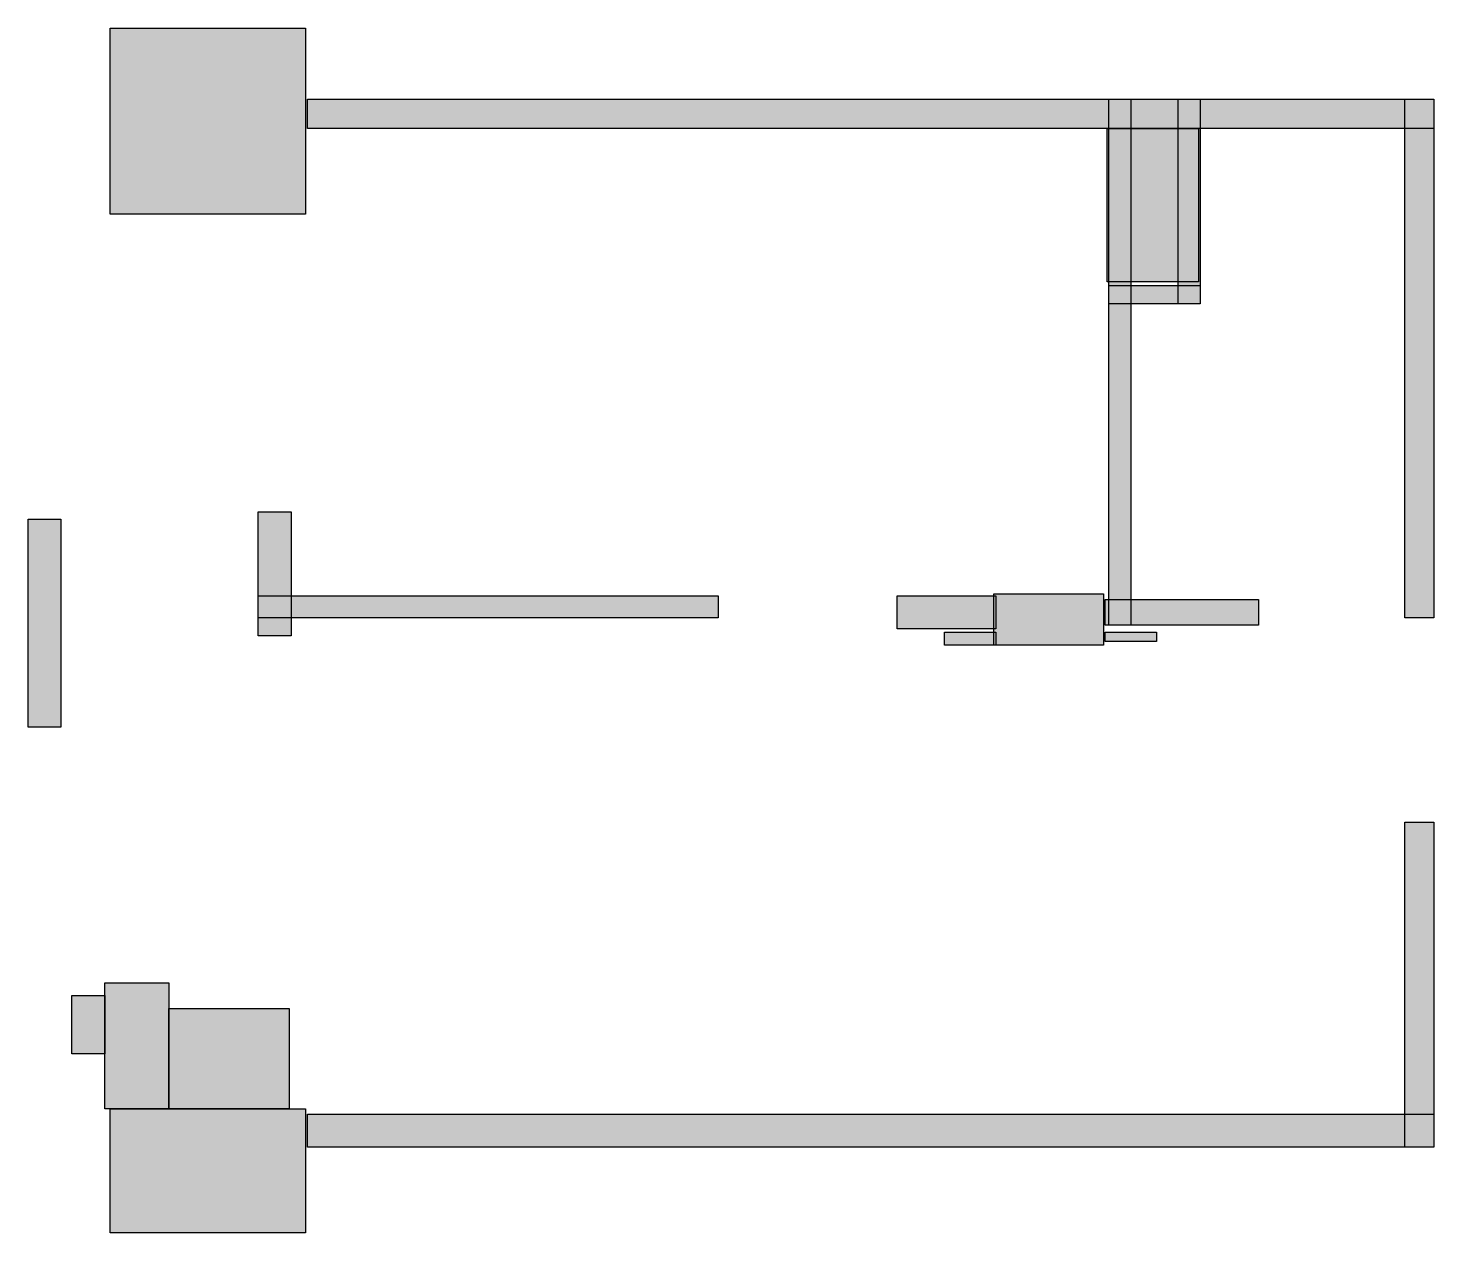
# Model space of a CAD drawing. Header units: centimetres. Extents: x 24 to 701, y 16 to 597.
import ezdxf

# ---------------------------------------------------------------- set-up
doc = ezdxf.new("R2010")
doc.units = ezdxf.units.CM
doc.layers.add('WALL', color=7, linetype='Continuous')

msp = doc.modelspace()

# ---------------------------------------------------------------- hatches: boundary and pattern name
at = {"layer": 'WALL'}
h = msp.add_hatch(color=256, dxfattribs=at)
h.dxf.hatch_style = 1
h.paths.add_polyline_path([(63.36, 596.64), (157.52, 596.64), (157.52, 506.88), (63.36, 506.88)])
h = msp.add_hatch(color=256, dxfattribs=at)
h.dxf.hatch_style = 1
h.paths.add_polyline_path([(158.4, 562.32), (701.36, 562.32), (701.36, 548.24), (158.4, 548.24)])
h = msp.add_hatch(color=256, dxfattribs=at)
h.dxf.hatch_style = 1
h.paths.add_polyline_path([(544.72, 562.32), (555.28, 562.32), (555.28, 308.88), (544.72, 308.88)])
h = msp.add_hatch(color=256, dxfattribs=at)
h.dxf.hatch_style = 1
h.paths.add_polyline_path([(578.16, 562.32), (588.72, 562.32), (588.72, 463.76), (578.16, 463.76)])
h = msp.add_hatch(color=256, dxfattribs=at)
h.dxf.hatch_style = 1
h.paths.add_polyline_path([(687.28, 562.32), (701.36, 562.32), (701.36, 312.4), (687.28, 312.4)])
h = msp.add_hatch(color=256, dxfattribs=at)
h.dxf.hatch_style = 1
h.paths.add_polyline_path([(543.84, 548.24), (587.84, 548.24), (587.84, 474.32), (543.84, 474.32)])
h = msp.add_hatch(color=256, dxfattribs=at)
h.dxf.hatch_style = 1
h.paths.add_polyline_path([(544.72, 472.56), (588.72, 472.56), (588.72, 463.76), (544.72, 463.76)])
h = msp.add_hatch(color=256, dxfattribs=at)
h.dxf.hatch_style = 1
h.paths.add_polyline_path([(23.76, 359.92), (39.6, 359.92), (39.6, 259.6), (23.76, 259.6)])
h = msp.add_hatch(color=256, dxfattribs=at)
h.dxf.hatch_style = 1
h.paths.add_polyline_path([(134.64, 363.44), (150.48, 363.44), (150.48, 303.6), (134.64, 303.6)])
h = msp.add_hatch(color=256, dxfattribs=at)
h.dxf.hatch_style = 1
h.paths.add_polyline_path([(134.64, 322.96), (356.4, 322.96), (356.4, 312.4), (134.64, 312.4)])
h = msp.add_hatch(color=256, dxfattribs=at)
h.dxf.hatch_style = 1
h.paths.add_polyline_path([(442.64, 322.96), (490.16, 322.96), (490.16, 307.12), (442.64, 307.12)])
h = msp.add_hatch(color=256, dxfattribs=at)
h.dxf.hatch_style = 1
h.paths.add_polyline_path([(489.28, 323.84), (542.08, 323.84), (542.08, 299.2), (489.28, 299.2)])
h = msp.add_hatch(color=256, dxfattribs=at)
h.dxf.hatch_style = 1
h.paths.add_polyline_path([(542.96, 321.2), (616.88, 321.2), (616.88, 308.88), (542.96, 308.88)])
h = msp.add_hatch(color=256, dxfattribs=at)
h.dxf.hatch_style = 1
h.paths.add_polyline_path([(465.52, 305.36), (490.16, 305.36), (490.16, 299.2), (465.52, 299.2)])
h = msp.add_hatch(color=256, dxfattribs=at)
h.dxf.hatch_style = 1
h.paths.add_polyline_path([(542.96, 305.36), (567.6, 305.36), (567.6, 300.96), (542.96, 300.96)])
h = msp.add_hatch(color=256, dxfattribs=at)
h.dxf.hatch_style = 1
h.paths.add_polyline_path([(687.28, 213.84), (701.36, 213.84), (701.36, 57.2), (687.28, 57.2)])
h = msp.add_hatch(color=256, dxfattribs=at)
h.dxf.hatch_style = 1
h.paths.add_polyline_path([(60.72, 136.4), (91.52, 136.4), (91.52, 75.68), (60.72, 75.68)])
h = msp.add_hatch(color=256, dxfattribs=at)
h.dxf.hatch_style = 1
h.paths.add_polyline_path([(44.88, 130.24), (60.72, 130.24), (60.72, 102.08), (44.88, 102.08)])
h = msp.add_hatch(color=256, dxfattribs=at)
h.dxf.hatch_style = 1
h.paths.add_polyline_path([(91.52, 124.08), (149.6, 124.08), (149.6, 75.68), (91.52, 75.68)])
h = msp.add_hatch(color=256, dxfattribs=at)
h.dxf.hatch_style = 1
h.paths.add_polyline_path([(63.36, 75.68), (157.52, 75.68), (157.52, 15.84), (63.36, 15.84)])
h = msp.add_hatch(color=256, dxfattribs=at)
h.dxf.hatch_style = 1
h.paths.add_polyline_path([(158.4, 73.04), (701.36, 73.04), (701.36, 57.2), (158.4, 57.2)])

# ---------------------------------------------------------------- linework, layer by layer
for points in [[(63.36, 596.64), (157.52, 596.64), (157.52, 506.88), (63.36, 506.88)], [(158.4, 562.32), (701.36, 562.32), (701.36, 548.24), (158.4, 548.24)], [(544.72, 562.32), (555.28, 562.32), (555.28, 308.88), (544.72, 308.88)], [(578.16, 562.32), (588.72, 562.32), (588.72, 463.76), (578.16, 463.76)], [(687.28, 562.32), (701.36, 562.32), (701.36, 312.4), (687.28, 312.4)], [(543.84, 548.24), (587.84, 548.24), (587.84, 474.32), (543.84, 474.32)], [(544.72, 472.56), (588.72, 472.56), (588.72, 463.76), (544.72, 463.76)], [(23.76, 359.92), (39.6, 359.92), (39.6, 259.6), (23.76, 259.6)], [(134.64, 363.44), (150.48, 363.44), (150.48, 303.6), (134.64, 303.6)], [(134.64, 322.96), (356.4, 322.96), (356.4, 312.4), (134.64, 312.4)], [(442.64, 322.96), (490.16, 322.96), (490.16, 307.12), (442.64, 307.12)], [(489.28, 323.84), (542.08, 323.84), (542.08, 299.2), (489.28, 299.2)], [(542.96, 321.2), (616.88, 321.2), (616.88, 308.88), (542.96, 308.88)], [(465.52, 305.36), (490.16, 305.36), (490.16, 299.2), (465.52, 299.2)], [(542.96, 305.36), (567.6, 305.36), (567.6, 300.96), (542.96, 300.96)], [(687.28, 213.84), (701.36, 213.84), (701.36, 57.2), (687.28, 57.2)], [(60.72, 136.4), (91.52, 136.4), (91.52, 75.68), (60.72, 75.68)], [(44.88, 130.24), (60.72, 130.24), (60.72, 102.08), (44.88, 102.08)], [(91.52, 124.08), (149.6, 124.08), (149.6, 75.68), (91.52, 75.68)], [(63.36, 75.68), (157.52, 75.68), (157.52, 15.84), (63.36, 15.84)], [(158.4, 73.04), (701.36, 73.04), (701.36, 57.2), (158.4, 57.2)]]:
    msp.add_lwpolyline(points, close=True, dxfattribs=at)

doc.saveas('drawing.dxf')
